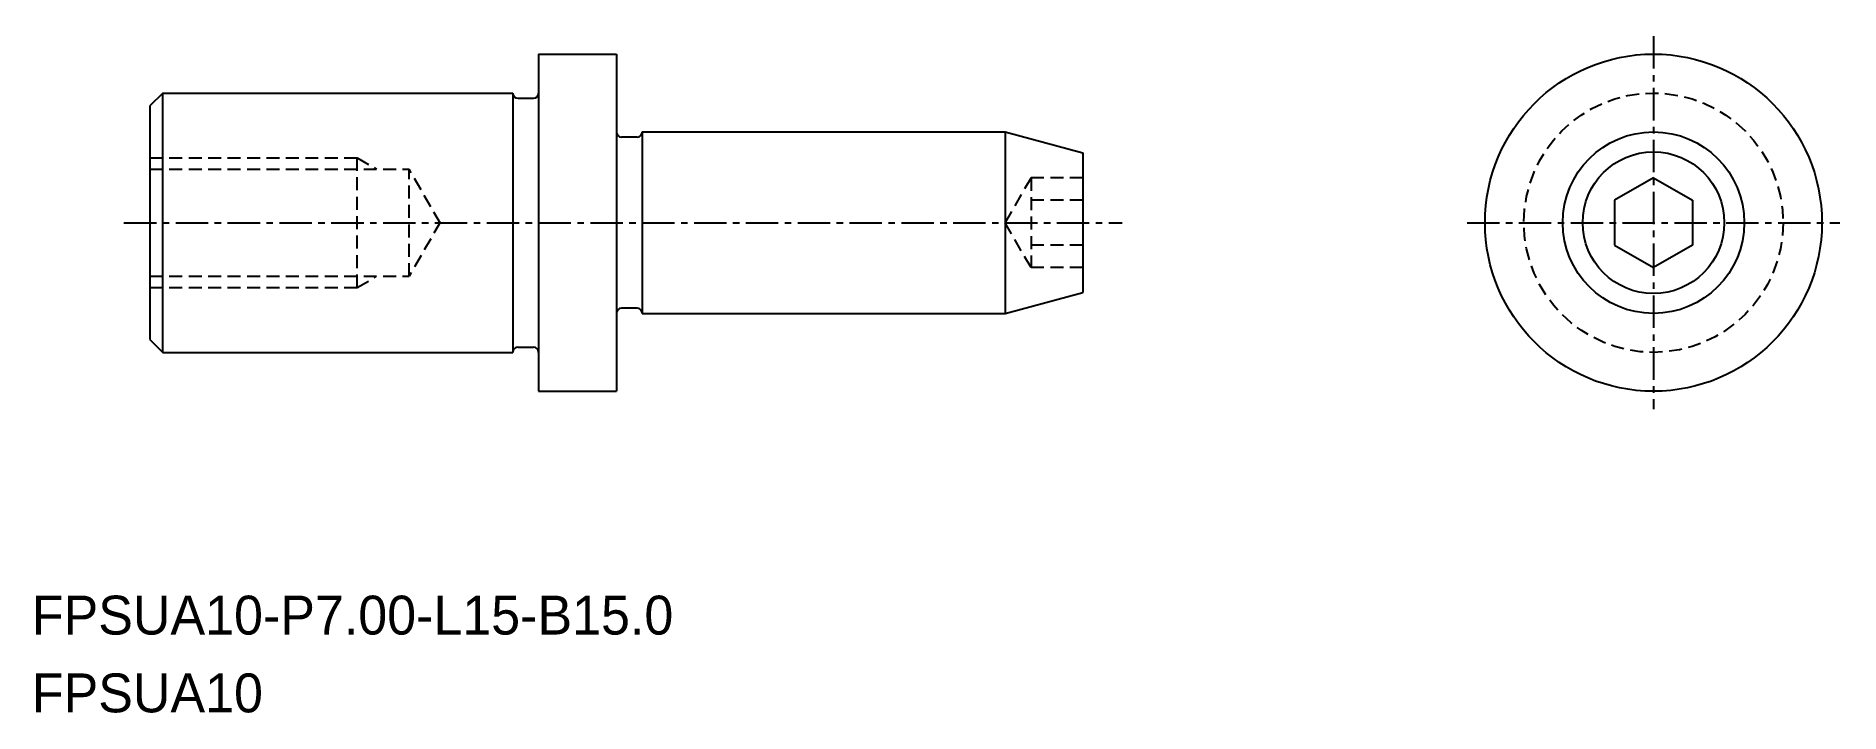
# Model space of a CAD drawing. Extents: x -1581 to -1511.4, y -547.6 to -521.5.
import ezdxf

# ---------------------------------------------------------------- set-up
doc = ezdxf.new("R2010")
doc.units = 0
doc.linetypes.add('CENTER', pattern=[2, 1.25, -0.25, 0.25, -0.25])
doc.linetypes.add('DASHED', pattern=[0.75, 0.5, -0.25])
doc.layers.get('0').update_dxf_attribs({"linetype": 'CONTINUOUS'})
doc.layers.add('CENTER', color=1, linetype='CENTER')

msp = doc.modelspace()

# ---------------------------------------------------------------- linework, layer by layer
at = {"color": 7, "linetype": 'CONTINUOUS'}
for p, q in [((-1561.597, -522.198), (-1561.597, -535.198)), ((-1561.597, -522.198), (-1558.597, -522.198)), ((-1576.097, -523.698), (-1576.597, -524.198)), ((-1576.097, -523.698), (-1562.597, -523.698)), ((-1576.097, -533.698), (-1576.097, -523.698)), ((-1562.597, -523.698), (-1562.597, -533.698)), ((-1562.397, -523.898), (-1561.797, -523.898)), ((-1576.597, -524.198), (-1576.597, -533.198)), ((-1557.797, -525.398), (-1558.397, -525.398)), ((-1557.597, -525.198), (-1543.597, -525.198)), ((-1557.597, -525.198), (-1557.597, -532.198)), ((-1543.597, -525.198), (-1540.597, -526.001)), ((-1540.597, -526.001), (-1540.597, -531.394)), ((-1543.597, -532.198), (-1540.597, -531.394)), ((-1557.797, -531.998), (-1558.397, -531.998)), ((-1557.597, -532.198), (-1543.597, -532.198)), ((-1576.597, -533.198), (-1576.097, -533.698)), ((-1576.097, -533.698), (-1562.597, -533.698)), ((-1562.397, -533.498), (-1561.797, -533.498)), ((-1561.597, -535.198), (-1558.597, -535.198))]:
    msp.add_line(p, q, dxfattribs=at)
at = {"linetype": 'CONTINUOUS'}
for p, q in [((-1558.597, -522.198), (-1558.597, -535.198)), ((-1543.597, -525.198), (-1543.597, -532.198)), ((-1518.578, -526.965), (-1520.078, -527.832)), ((-1518.578, -526.965), (-1517.078, -527.832)), ((-1520.078, -529.564), (-1518.578, -530.43)), ((-1517.078, -529.564), (-1518.578, -530.43))]:
    msp.add_line(p, q, dxfattribs=at)
at = {"color": 3, "linetype": 'DASHED'}
for p, q in [((-1576.597, -526.198), (-1568.597, -526.198)), ((-1568.597, -526.198), (-1567.848, -526.631)), ((-1568.597, -531.198), (-1568.597, -526.198)), ((-1576.597, -526.631), (-1566.597, -526.631)), ((-1565.385, -528.731), (-1566.597, -526.631)), ((-1566.597, -530.765), (-1566.597, -526.631)), ((-1542.597, -526.965), (-1543.597, -528.698)), ((-1540.597, -526.965), (-1542.597, -526.965)), ((-1542.597, -526.965), (-1542.597, -530.43)), ((-1540.597, -527.832), (-1542.597, -527.832)), ((-1565.385, -528.665), (-1566.597, -530.765)), ((-1542.597, -530.43), (-1543.597, -528.698)), ((-1540.597, -529.564), (-1542.597, -529.564)), ((-1576.597, -530.765), (-1566.597, -530.765)), ((-1568.597, -531.198), (-1567.848, -530.765)), ((-1540.597, -530.43), (-1542.597, -530.43)), ((-1576.597, -531.198), (-1568.597, -531.198))]:
    msp.add_line(p, q, dxfattribs=at)
for p, q in [((-1520.078, -527.832), (-1520.078, -529.564)), ((-1517.078, -527.832), (-1517.078, -529.564))]:
    msp.add_line(p, q)
at = {"linetype": 'CONTINUOUS'}
for radius in [6.5, 3.5, 2.732]:
    msp.add_circle((-1518.578, -528.698), radius, dxfattribs=at)
at = {"color": 3, "linetype": 'DASHED'}
msp.add_circle((-1518.578, -528.698), 5, dxfattribs=at)
at = {"color": 7, "linetype": 'CONTINUOUS'}
for centre, start, end in [((-1562.397, -523.698), 180, 270), ((-1561.797, -523.698), 270, 0), ((-1558.397, -525.198), 180, 270), ((-1557.797, -525.198), 270, 0), ((-1558.397, -532.198), 90, 180), ((-1557.797, -532.198), 0, 90), ((-1562.397, -533.698), 90, 180), ((-1561.797, -533.698), 0, 90)]:
    msp.add_arc(centre, 0.2, start, end, dxfattribs=at)
msp.add_point((-1576.597, -528.698), dxfattribs=at)
at = {"layer": 'CENTER', "color": 1, "linetype": 'CENTER'}
for p, q in [((-1518.578, -521.504), (-1518.578, -535.892)), ((-1577.597, -528.698), (-1539.078, -528.698)), ((-1525.772, -528.698), (-1511.384, -528.698))]:
    msp.add_line(p, q, dxfattribs=at)

# ---------------------------------------------------------------- texts
for s, p in [('FPSUA10-P7.00-L15-B15.0', (-1581.152, -544.58)), ('FPSUA10', (-1581.152, -547.58))]:
    msp.add_text(s, height=1.5).set_placement(p)

doc.saveas('drawing.dxf')
